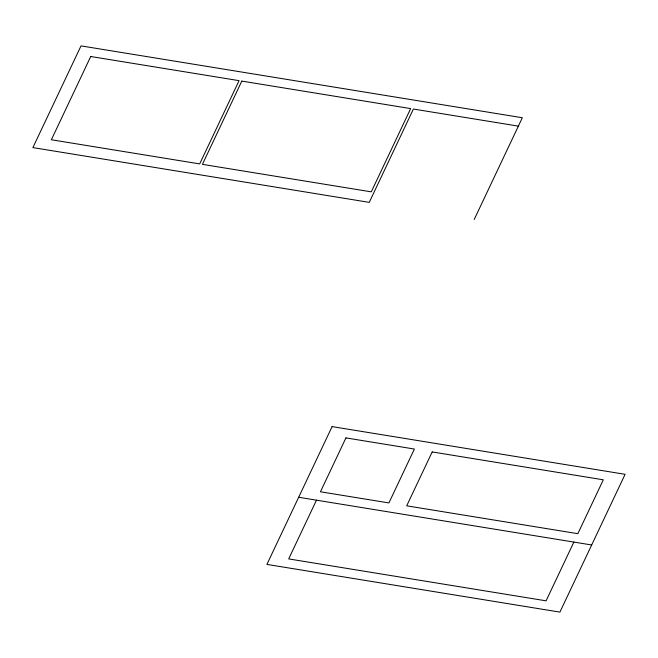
<?xml version="1.0" encoding="UTF-8"?>
<svg xmlns="http://www.w3.org/2000/svg" width="658" height="658" viewBox="0 0 658 658"><rect width="100%" height="100%" fill="white"/><g stroke="black" fill="none" stroke-linecap="round" stroke-linejoin="round"><path stroke-width="0.99" d="M316.473 500.17L288.681 558.913L546.082 600.828L573.875 542.077M474.221 219.459L522.337 117.741L81.016 45.887L32.9 147.598L369.253 202.368L413.405 109.039L518.372 126.13M298.674 497.275L591.674 544.98M90.738 56.506L51.357 139.759L199.678 163.908L239.068 80.654L90.738 56.506M241.807 81.099L202.417 164.352L371.276 191.848L410.666 108.595L241.807 81.099M332.101 426.606L266.909 564.408L559.909 612.113L625.1 474.311L332.101 426.606M345.935 437.899L320.446 491.781L388.903 502.926L414.392 449.044L345.935 437.899M432.191 451.939L406.702 505.821L577.839 533.687L603.328 479.805L432.191 451.939"/></g></svg>
